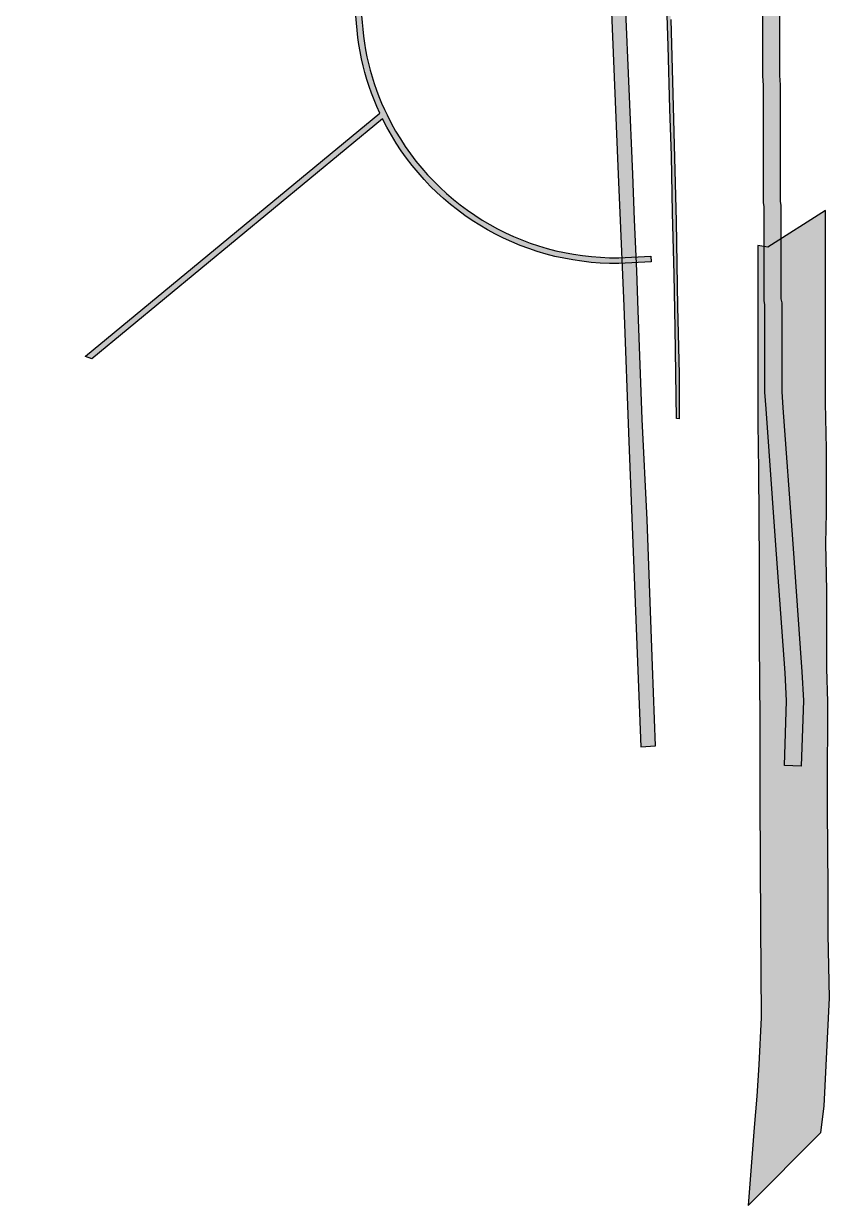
# Model space of a CAD drawing. Header units: millimetres. Extents: x 2242516 to 2245449, y 376482 to 383637.
# Drawn here: x 2242831 to 2244029, y 376482 to 378239 of the extents above; entities that cross this region are included whole.
import ezdxf

# ---------------------------------------------------------------- set-up
doc = ezdxf.new("R2010")
doc.units = ezdxf.units.MM
doc.layers.add('ограничения_инфраструктурные ограничения', color=121, linetype='Continuous', transparency=0.9)
doc.layers.add('ограничения_придорожная полоса', color=235, linetype='Continuous')
doc.layers.add('Участок_земли_общего_пользования', color=132, linetype='Continuous')

msp = doc.modelspace()

# ---------------------------------------------------------------- hatches: boundary and pattern name
at = {"layer": 'ограничения_инфраструктурные ограничения', "transparency": 33554559}
h = msp.add_hatch(color=256, dxfattribs=at)
h.dxf.hatch_style = 1
h.paths.add_polyline_path([(2243801.849631174, 377652.0332868637), (2243800.108647971, 377786.0983639475), (2243798.271162112, 377866.1075808451), (2243795.892987612, 377957.4198978068), (2243794.60286345, 378042.1839539632), (2243792.104231734, 378112.1426124686), (2243789.695600722, 378205.2320759668), (2243786.724379757, 378298.4308145316), (2243785.168017771, 378379.632334428), (2243782.343432934, 378463.8039379509), (2243776.829264317, 378635.3053423743), (2243773.253532919, 378793.6922592671), (2243772.059226997, 378897.5181565752), (2243773.172258519, 379057.4736039685), (2243775.918819931, 379203.4610769479), (2243777.282861021, 379331.2171570085), (2243780.375565826, 379540.741845947), (2243784.456567337, 379669.0229535999), (2243789.80972709, 379769.7462422008), (2243794.048144281, 379850.7993847341), (2243799.04352557, 379947.3687412603), (2243805.446579468, 380073.9183569499), (2243812.015604247, 380194.8801487826), (2243817.499829664, 380297.2675043058), (2243819.39788634, 380413.2381521905), (2243820.621622149, 380475.3410536399), (2243820.621622149, 380548.4382526926), (2243819.854391812, 380562.0124564122), (2243812.303914488, 380620.3150373659), (2243802.906540584, 380695.6522696007), (2243797.154195198, 380742.5169004082), (2243790.471557363, 380798.1505911005), (2243780.609122787, 380871.6679813181), (2243773.943766456, 380923.3684037065), (2243767.271737068, 380974.9151646376), (2243760.749936994, 381030.1018209668), (2243756.254863802, 381063.1468547235), (2243752.187721715, 381102.2525330796), (2243745.3947218, 381170.4782200752), (2243743.053847972, 381257.5569208227), (2243740.154490687, 381322.2932034211), (2243737.349240603, 381385.6926102053), (2243735.505252792, 381440.5742686215), (2243733.473563892, 381495.8384954525), (2243731.249725201, 381548.3976888183), (2243730.186484943, 381608.3127639355), (2243728.822272749, 381666.4866243564), (2243727.082145066, 381716.6189389717), (2243726.0185626, 381774.986619965), (2243724.466820421, 381833.0605053249), (2243724.466820421, 381889.6835898014), (2243725.625707815, 381951.4330910357), (2243725.625707815, 382005.5403126167), (2243727.276690314, 382070.4892271627), (2243727.276690314, 382124.203946232), (2243728.214340236, 382188.0905464947), (2243728.214340236, 382230.7230406345), (2243729.158149901, 382281.1831804495), (2243729.158149901, 382335.0090768592), (2243730.344585039, 382442.3294512951), (2243731.494403921, 382524.8593924548), (2243732.517092531, 382615.2009156436), (2243732.517092531, 382652.9568249959), (2243737.016101114, 382655.3536900918), (2243736.198737305, 382632.4634170635), (2243736.198737305, 382551.8647066251), (2243733.977636277, 382409.4932449383), (2243732.885650547, 382356.7529128258), (2243732.221767026, 382289.4244650129), (2243732.221767026, 382236.2398462663), (2243731.418775953, 382164.8743505407), (2243731.096073808, 382142.3962368543), (2243731.096073808, 382110.1157058357), (2243730.10298619, 382044.0727724419), (2243729.485129646, 381965.7550997561), (2243729.485129646, 381905.4874698786), (2243729.485129646, 381801.0346676433), (2243729.485129646, 381745.2475268575), (2243731.072803664, 381693.6179113305), (2243733.645865621, 381623.7955824536), (2243734.55305903, 381567.0247547053), (2243734.55305903, 381536.9774932284), (2243736.366761433, 381500.8600757828), (2243737.973770204, 381461.7787042597), (2243739.258590142, 381420.4581450096), (2243740.758487809, 381398.4321384167), (2243742.258556579, 381350.2039999607), (2243744.191005158, 381324.4112797107), (2243745.905980553, 381274.1109309021), (2243747.523426668, 381234.929795682), (2243748.916042126, 381216.5576344955), (2243751.597070707, 381162.6125289223), (2243751.597070707, 381139.3005851827), (2243754.635706647, 381115.0131976674), (2243756.378914203, 381089.5931117352), (2243761.218419746, 381058.876672578), (2243766.172393867, 381016.9826834333), (2243771.238270003, 380978.7478237894), (2243777.702236926, 380928.351938559), (2243782.871288775, 380882.8930881529), (2243790.198133171, 380832.0457299203), (2243795.910611324, 380787.0176388674), (2243804.631097803, 380720.3613278273), (2243810.674662197, 380665.9639037968), (2243818.53175789, 380606.6216244828), (2243824.566938188, 380560.0706575026), (2243824.566938188, 380537.5874710858), (2243824.566938188, 380477.5870050074), (2243824.566938188, 380414.7937895013), (2243824.566938188, 380366.1055121288), (2243822.934092714, 380307.3017876882), (2243819.278969059, 380233.8456929624), (2243814.326021563, 380155.4305815808), (2243810.34203602, 380083.4646013987), (2243806.795050094, 380020.6705404376), (2243803.992879882, 379952.2901351659), (2243799.997430371, 379871.1759085045), (2243795.80606678, 379800.7431610742), (2243792.792583127, 379733.7452861897), (2243788.259182639, 379662.9790067381), (2243786.09574366, 379597.3763440668), (2243783.632359368, 379537.6022485808), (2243783.632359368, 379488.1634184786), (2243782.441475526, 379425.3666097885), (2243782.441475526, 379362.0358962279), (2243781.468920388, 379293.1638588387), (2243781.468920388, 379232.5616401212), (2243778.807055456, 379103.7713571582), (2243778.807055456, 379059.480291554), (2243776.293366588, 378898.7854937105), (2243782.489384646, 378646.012185257), (2243789.530485362, 378390.1377476426), (2243793.422588056, 378244.8932182974), (2243796.429398653, 378134.2510509299), (2243801.599819334, 377944.6082945516), (2243803.566659817, 377818.2554585272), (2243805.967420045, 377717.9208678903), (2243805.967420045, 377651.1371044999)])
h = msp.add_hatch(color=256, dxfattribs=at)
h.dxf.hatch_style = 1
h.paths.add_polyline_path([(2243652.16, 380013.78), (2243655.31, 379905.87), (2243660.34, 379733.6), (2243663.54, 379624.16), (2243666.78, 379513.17), (2243670.73, 379377.97), (2243673.23, 379292.45), (2243674.44, 379250.84), (2243680.26, 379051.69), (2243684.09, 378920.18), (2243687.71, 378796.68), (2243688.21, 378779.5), (2243691.68, 378660.66), (2243691.9, 378653.23), (2243695.67, 378524.02), (2243699.4, 378396.55), (2243704.78, 378267.85), (2243715.38, 378014.32), (2243718.22, 377946.29), (2243723.56, 377818.67), (2243731.15193405, 377617.8372670602), (2243748.696743487, 377163.5660072924), (2243770.875275134, 377165.3657470522), (2243766.41033202, 377284.0439728748), (2243758.299121403, 377501.1161013996), (2243750.837807299, 377650.8989389574), (2243744.89356506, 377812.5570704067), (2243742.770072239, 377871.4082733278), (2243739.6, 377947.18), (2243736.76, 378015.22), (2243726.16, 378268.75), (2243720.78, 378397.29), (2243717.07, 378524.64), (2243713.3, 378653.85), (2243713.170151312, 378658.3347739007), (2243709.64, 378779.15), (2243709.11, 378797.3), (2243705.49, 378920.8), (2243701.66, 379052.31), (2243695.84, 379251.46), (2243695.02, 379279.45), (2243692.13, 379378.59), (2243688.18, 379513.79), (2243684.94, 379624.78), (2243681.74, 379734.22), (2243676.71, 379906.49), (2243674.1, 379995.62), (2243661.38, 380001.97), (2243663.73, 380013.36), (2243646.01, 380018.95), (2243620.24, 380025.07), (2243596.93, 380029.73)])
at = {"layer": 'ограничения_придорожная полоса', "transparency": 33554559}
h = msp.add_hatch(color=256, dxfattribs=at)
h.dxf.hatch_style = 1
h.paths.add_polyline_path([(2243922.736519539, 377909.0697058064), (2243922.736519539, 377900.3780835131), (2243922.736519539, 377759.8096259512), (2243922.736519539, 377645.4720899296), (2243923.816409041, 377574.1044507997), (2243924.899836172, 377434.9559649306), (2243924.899836172, 377319.500551859), (2243925.749095147, 377203.6937053089), (2243925.749095147, 377086.2388006768), (2243926.911947734, 376898.9756460605), (2243927.936148124, 376761.2816690691), (2243924.435037489, 376691.2611211232), (2243921.138995165, 376644.6228113097), (2243917.102561518, 376597.8896299635), (2243911.708819856, 376527.0384979598), (2243908.504413511, 376482.1909059477), (2244016.429914716, 376590.4470780434), (2244021.361824737, 376629.4659209686), (2244029.106833789, 376790.879754697), (2244027.480780157, 376885.0546230707), (2244027.480780157, 376953.5641339299), (2244026.275247799, 377071.1604295685), (2244026.275247799, 377140.704223393), (2244026.857244677, 377186.989971983), (2244026.857244677, 377230.8461353328), (2244025.315980002, 377280.3043710614), (2244025.315980002, 377325.6112371503), (2244025.315980002, 377396.0410154967), (2244024.049623264, 377466.2164873868), (2244024.703970343, 377511.449204254), (2244024.703970343, 377559.3209849611), (2244024.703970343, 377606.9806086745), (2244023.463632289, 377675.3774860201), (2244023.463632289, 377720.3659051663), (2244023.463632289, 377792.0904755307), (2244023.463632289, 377886.3998274739), (2244023.463632289, 377932.0581270413), (2244023.463632289, 377955.210164263), (2244023.463632289, 377961.2480552217), (2243937.44, 377906.62)])
at = {"layer": 'Участок_земли_общего_пользования', "transparency": 33554559}
h = msp.add_hatch(color=256, dxfattribs=at)
h.dxf.hatch_style = 1
h.paths.add_polyline_path([(2243682.193616515, 382703.5712253446), (2243677.093611857, 382571.7059984355), (2243675.703422365, 382543.5708777265), (2243673.472097836, 382494.3066285643), (2243672.169543483, 382432.9869002178), (2243670.615181312, 382426.5037280702), (2243668.839047096, 382367.2379521491), (2243672.941430217, 382343.5027181826), (2243692.644531348, 382226.1163504398), (2243698.499455772, 382185.9982436039), (2243714.935432044, 382088.8568594182), (2243722.106421428, 382037.1634088891), (2243733.904991574, 381914.5675421105), (2243746.786151519, 381776.0443297554), (2243753.809392163, 381714.8653579516), (2243760.284229118, 381648.0371081627), (2243771.156110656, 381538.0057291318), (2243784.638012774, 381393.2708459941), (2243797.496174934, 381278.1967154818), (2243809.755529817, 381186.1055203375), (2243826.787967601, 381064.0290393723), (2243837.343505004, 380978.9001053495), (2243850.182976208, 380886.66203152), (2243855.765385809, 380849.8219422081), (2243876.627219278, 380693.8954856992), (2243886.01862169, 380621.8777260271), (2243901.892657206, 380494.9273180345), (2243912.467732541, 380399.4934211855), (2243927.114060418, 380277.9471631372), (2243936.543430974, 380199.6501279438), (2243945.106005772, 380113.0036371947), (2243950.213197821, 380064.5669088084), (2243955.086871889, 380018.8753466487), (2243961.599882265, 379961.6647349627), (2243961.599882265, 379904.7857359066), (2243960.346055884, 379894.4389591464), (2243960.346055884, 379763.3247795049), (2243959.184859012, 379758.4446047773), (2243959.184859012, 379727.2430666059), (2243959.184859012, 379641.5963354722), (2243957.952110005, 379624.544269966), (2243957.952110005, 379512.0158472086), (2243957.06658299, 379505.7630660704), (2243957.06658299, 379395.5251325801), (2243956.449237818, 379382.5105344871), (2243956.449237818, 379355.3026762389), (2243956.449237818, 379267.7537681611), (2243955.144936674, 379251.8559494751), (2243955.144936674, 379140.2938828749), (2243953.993446488, 379133.2026234652), (2243953.993446488, 379109.2148013161), (2243953.993446488, 379001.6805001232), (2243952.964815201, 378991.0262719322), (2243952.964815201, 378952.4190826135), (2243952.964815201, 378871.3917290996), (2243951.889591827, 378863.9366310184), (2243951.889591827, 378850.2508999446), (2243951.889591827, 378780.8938888554), (2243951.889591827, 378715.0802488676), (2243953.129551514, 378707.0390054178), (2243953.129551514, 378638.2446011379), (2243953.129551514, 378532.0001190974), (2243954.130172081, 378522.6560484477), (2243954.130172081, 378455.8548547804), (2243954.130172081, 378344.9739491016), (2243955.055357838, 378340.95790884), (2243955.055357838, 378281.0797823957), (2243955.055357838, 378161.853458222), (2243956.026026348, 378147.7574938175), (2243956.026026348, 377974.7405944521), (2243957.025814912, 377968.6631776331), (2243957.025814912, 377829.661757856), (2243958.322628042, 377823.9218186734), (2243958.322628042, 377742.877665268), (2243958.322628042, 377691.8153816019), (2243960.024084568, 377667.8905895131), (2243974.115625378, 377472.2604386345), (2243988.243760868, 377275.3794355742), (2243990.511742073, 377232.4832217736), (2243987.431309059, 377135.0439640842), (2243962.44379267, 377135.8339164325), (2243965.49085979, 377232.2177549666), (2243963.291047613, 377273.8246312788), (2243949.179746151, 377470.4710456773), (2243935.088690062, 377666.0944545586), (2243933.322628042, 377690.9275363981), (2243933.322628042, 377742.877665268), (2243933.322628042, 377821.1328648999), (2243932.025814912, 377826.8728040825), (2243932.025814912, 377966.6205453539), (2243931.026026348, 377972.6979621729), (2243931.026026348, 378146.8977437328), (2243930.055357838, 378160.9937081373), (2243930.055357838, 378281.0797823957), (2243930.055357838, 378338.1154765182), (2243929.130172081, 378342.1315167798), (2243929.130172081, 378455.8548547804), (2243929.130172081, 378521.3212872189), (2243928.129551514, 378530.6653578687), (2243928.129551514, 378638.2446011379), (2243928.129551514, 378705.1228291192), (2243926.889591827, 378713.1640725691), (2243926.889591827, 378780.8938888554), (2243926.889591827, 378850.2508999446), (2243926.889591827, 378865.7301843353), (2243927.964815201, 378873.1852824165), (2243927.964815201, 378952.4190826135), (2243927.964815201, 378992.2303072407), (2243928.993446488, 379002.8845354317), (2243928.993446488, 379109.2148013161), (2243928.993446488, 379135.2191871163), (2243930.144936674, 379142.3104465259), (2243930.144936674, 379252.8797642094), (2243931.449237818, 379268.7775828954), (2243931.449237818, 379355.3026762389), (2243931.449237818, 379383.1031366283), (2243932.06658299, 379396.1177347214), (2243932.06658299, 379507.5245438997), (2243932.952110005, 379513.7773250379), (2243932.952110005, 379625.4467577905), (2243934.184859012, 379642.4988232967), (2243934.184859012, 379727.2430666059), (2243934.184859012, 379761.3779286647), (2243935.346055884, 379766.2581033923), (2243935.346055884, 379895.9481934809), (2243936.599882265, 379906.2949702411), (2243936.599882265, 379960.2462822889), (2243930.23728885, 380016.1356238048), (2243925.352607575, 380061.9303804951), (2243920.235243191, 380110.4635835374), (2243911.6908643, 380196.9259460755), (2243902.293406456, 380274.9579932017), (2243887.632983952, 380396.6212185868), (2243877.064067884, 380491.9995316485), (2243861.219984466, 380618.7104018666), (2243851.84249466, 380690.6214730302), (2243831.014999113, 380846.291279501), (2243825.442529865, 380883.0657692722), (2243812.556489397, 380975.6383941971), (2243802.001440021, 381060.7633923502), (2243784.984511709, 381182.7287123782), (2243772.680040346, 381275.1588185518), (2243759.767098493, 381390.7231999663), (2243746.270368865, 381535.6172637421), (2243735.403041564, 381645.6025505785), (2243728.947263972, 381712.2340843811), (2243721.918514626, 381773.4610421161), (2243709.01611146, 381912.2127027778), (2243697.271577159, 382034.2470971757), (2243690.223691777, 382085.0531289288), (2243673.802476596, 382182.1072707885), (2243667.945185474, 382222.2415943058), (2243648.296358832, 382339.3046076141), (2243643.774707579, 382365.4656089757), (2243645.703564575, 382429.827415366), (2243647.232228811, 382436.2034026253), (2243648.484113855, 382495.1377961154), (2243650.731350122, 382544.7533522458), (2243652.117464754, 382572.80600457), (2243656.641889345, 382689.7890889643)])
h = msp.add_hatch(color=256, dxfattribs=at)
h.dxf.hatch_style = 1
edge = h.paths.add_edge_path()
edge.add_line((2242831.401183025, 378285.3210187313), (2243325.330887378, 378285.3210187313))
edge.add_arc((2243710.9974363, 378268.3318569364), 386.0405659716159, 150.0559624680075, 177.4776698635297, ccw=False)
edge.add_line((2243376.488130208, 378461.0255068406), (2242861.585641156, 378911.4466585057))
edge.add_line((2242861.585641156, 378911.4466585057), (2242852.57, 378921.71))
edge.add_line((2242852.57, 378921.71), (2242873.727602138, 378914.5255177845))
edge.add_line((2242873.727602138, 378914.5255177845), (2243381.84508457, 378470.0396850598))
edge.add_arc((2243710.997436292, 378268.3318569376), 386.0405659638218, 96.27253309353392, 148.499619397986, ccw=False)
edge.add_line((2243668.819491185, 378652.0613704184), (2243744.550926648, 378656.98634389))
edge.add_line((2243744.550926648, 378656.98634389), (2243744.797986823, 378648.4844557093))
edge.add_line((2243744.797986823, 378648.4844557093), (2243669.561059778, 378643.5916411534))
edge.add_arc((2243710.997436291, 378268.3318569384), 377.5405659629493, 96.30110276658137, 148.719681731229)
edge.add_arc((2243710.997437705, 378268.3318561032), 377.5405676052471, 148.7196817343377, 150.3123025142919)
edge.add_arc((2243710.997436301, 378268.3318569363), 377.5405659729409, 150.3123025186052, 177.4208438127778)
edge.add_line((2243333.839316494, 378285.3210187313), (2243578.254296746, 378285.3210187313))
edge.add_arc((2243708.05573788, 378279.3194427491), 129.9401132631549, 177.3527239427797, 183.3607212832768)
edge.add_line((2243578.339089073, 378271.7020903844), (2243333.471913347, 378271.7020903843))
edge.add_arc((2243710.997436288, 378268.3318569387), 377.5405659592691, 179.4885245863902, 204.5746252039066)
edge.add_arc((2243710.997437583, 378268.331857545), 377.5405673895168, 204.5746252058212, 205.9696346016611)
edge.add_arc((2243710.997436291, 378268.3318569405), 377.5405659630838, 205.9696346050609, 270.7731310534262)
edge.add_line((2243716.091694197, 377890.8256616481), (2243763.775747717, 377893.0627260104))
edge.add_line((2243763.775747717, 377893.0627260104), (2243764.007226465, 377884.5642367698))
edge.add_line((2243764.007226465, 377884.5642367698), (2243716.349068049, 377882.3283872583))
edge.add_arc((2243710.997436291, 378268.3318569384), 386.0405659610745, 206.2745119070736, 270.79430962018415, ccw=False)
edge.add_line((2243364.841252699, 378097.4423747309), (2242932.880028554, 377740.55024006))
edge.add_line((2242932.880028554, 377740.55024006), (2242923.52, 377744.25))
edge.add_line((2242923.52, 377744.25), (2242923.498423354, 377744.3534512686))
edge.add_line((2242923.498423354, 377744.3534512686), (2243360.87611003, 378105.7207396499))
edge.add_arc((2243710.997436285, 378268.3318569377), 386.0405659563941, 179.4997867516825, 204.9121441252673, ccw=False)
edge.add_line((2243324.971582111, 378271.7020903843), (2242831.884542444, 378271.7020903843))
edge.add_line((2242831.884542444, 378271.7020903843), (2242831.401183025, 378285.3210187313))

# ---------------------------------------------------------------- linework, layer by layer
at = {"layer": 'ограничения_инфраструктурные ограничения'}
for points in [[(2243793.422588056, 378244.8932182974), (2243796.429398653, 378134.2510509299), (2243801.599819334, 377944.6082945516), (2243803.566659817, 377818.2554585272), (2243805.967420045, 377717.9208678903), (2243805.967420045, 377651.1371044999), (2243801.849631174, 377652.0332868637), (2243800.108647971, 377786.0983639475), (2243798.271162112, 377866.1075808451), (2243795.892987612, 377957.4198978068), (2243794.60286345, 378042.1839539632), (2243792.104231734, 378112.1426124686), (2243789.695600722, 378205.2320759668), (2243786.724379757, 378298.4308145316)], [(2243704.78, 378267.85), (2243715.38, 378014.32), (2243718.22, 377946.29), (2243723.56, 377818.67), (2243731.15193405, 377617.8372670602), (2243748.696743487, 377163.5660072924), (2243770.875275134, 377165.3657470522), (2243766.41033202, 377284.0439728748), (2243758.299121403, 377501.1161013996), (2243750.837807299, 377650.8989389574), (2243744.89356506, 377812.5570704067), (2243742.770072239, 377871.4082733278), (2243739.6, 377947.18), (2243736.76, 378015.22), (2243726.16, 378268.75)]]:
    msp.add_lwpolyline(points, dxfattribs=at)
at = {"layer": 'ограничения_придорожная полоса'}
msp.add_lwpolyline([(2243922.736519539, 377909.0697058064), (2243922.736519539, 377900.3780835131), (2243922.736519539, 377759.8096259512), (2243922.736519539, 377645.4720899296), (2243923.816409041, 377574.1044507997), (2243924.899836172, 377434.9559649306), (2243924.899836172, 377319.500551859), (2243925.749095147, 377203.6937053089), (2243925.749095147, 377086.2388006768), (2243926.911947734, 376898.9756460605), (2243927.936148124, 376761.2816690691), (2243924.435037489, 376691.2611211232), (2243921.138995165, 376644.6228113097), (2243917.102561518, 376597.8896299635), (2243911.708819856, 376527.0384979598), (2243908.504413511, 376482.1909059477), (2244016.429914716, 376590.4470780434), (2244021.361824737, 376629.4659209686), (2244029.106833789, 376790.879754697), (2244027.480780157, 376885.0546230707), (2244027.480780157, 376953.5641339299), (2244026.275247799, 377071.1604295685), (2244026.275247799, 377140.704223393), (2244026.857244677, 377186.989971983), (2244026.857244677, 377230.8461353328), (2244025.315980002, 377280.3043710614), (2244025.315980002, 377325.6112371503), (2244025.315980002, 377396.0410154967), (2244024.049623264, 377466.2164873868), (2244024.703970343, 377511.449204254), (2244024.703970343, 377559.3209849611), (2244024.703970343, 377606.9806086745), (2244023.463632289, 377675.3774860201), (2244023.463632289, 377720.3659051663), (2244023.463632289, 377792.0904755307), (2244023.463632289, 377886.3998274739), (2244023.463632289, 377932.0581270413), (2244023.463632289, 377955.210164263), (2244023.463632289, 377961.2480552217), (2243937.44, 377906.62)], close=True, dxfattribs=at)
at = {"layer": 'Участок_земли_общего_пользования'}
msp.add_lwpolyline([(2243955.055357838, 378281.0797823957), (2243955.055357838, 378161.853458222), (2243956.026026348, 378147.7574938175), (2243956.026026348, 377974.7405944521), (2243957.025814912, 377968.6631776331), (2243957.025814912, 377829.661757856), (2243958.322628042, 377823.9218186734), (2243958.322628042, 377742.877665268), (2243958.322628042, 377691.8153816019), (2243960.024084568, 377667.8905895131), (2243974.115625378, 377472.2604386345), (2243988.243760868, 377275.3794355742), (2243990.511742073, 377232.4832217736), (2243987.431309059, 377135.0439640842), (2243962.44379267, 377135.8339164325), (2243965.49085979, 377232.2177549666), (2243963.291047613, 377273.8246312788), (2243949.179746151, 377470.4710456773), (2243935.088690062, 377666.0944545586), (2243933.322628042, 377690.9275363981), (2243933.322628042, 377742.877665268), (2243933.322628042, 377821.1328648999), (2243932.025814912, 377826.8728040825), (2243932.025814912, 377966.6205453539), (2243931.026026348, 377972.6979621729), (2243931.026026348, 378146.8977437328), (2243930.055357838, 378160.9937081373), (2243930.055357838, 378281.0797823957)], dxfattribs=at)
msp.add_lwpolyline([(2243955.055357838, 378281.0797823957), (2243955.055357838, 378161.853458222), (2243956.026026348, 378147.7574938175), (2243956.026026348, 377974.7405944521), (2243957.025814912, 377968.6631776331), (2243957.025814912, 377829.661757856), (2243958.322628042, 377823.9218186734), (2243958.322628042, 377742.877665268), (2243958.322628042, 377691.8153816019), (2243960.024084568, 377667.8905895131), (2243974.115625378, 377472.2604386345), (2243988.243760868, 377275.3794355742), (2243990.511742073, 377232.4832217736), (2243987.431309059, 377135.0439640842), (2243962.44379267, 377135.8339164325), (2243965.49085979, 377232.2177549666), (2243963.291047613, 377273.8246312788), (2243949.179746151, 377470.4710456773), (2243935.088690062, 377666.0944545586), (2243933.322628042, 377690.9275363981), (2243933.322628042, 377742.877665268), (2243933.322628042, 377821.1328648999), (2243932.025814912, 377826.8728040825), (2243932.025814912, 377966.6205453539), (2243931.026026348, 377972.6979621729), (2243931.026026348, 378146.8977437328), (2243930.055357838, 378160.9937081373), (2243930.055357838, 378281.0797823957)], dxfattribs=at)
msp.add_lwpolyline([(2243333.471913347, 378271.7020903843, 0.1098980181807635), (2243367.654351439, 378111.3210132636, 0.006086951937597173), (2243371.578558446, 378103.0088267539, 0.2905434006462612), (2243716.091694197, 377890.8256616481), (2243763.775747717, 377893.0627260104), (2243764.007226465, 377884.5642367698), (2243716.349068049, 377882.3283872583, -0.2892015180100816), (2243364.841252699, 378097.4423747309), (2242932.880028554, 377740.55024006), (2242923.52, 377744.25), (2242923.498423354, 377744.3534512686), (2243360.87611003, 378105.7207396499, -0.1113390014373857), (2243324.971582111, 378271.7020903843)], format="xyb", dxfattribs=at)

doc.saveas('drawing.dxf')
